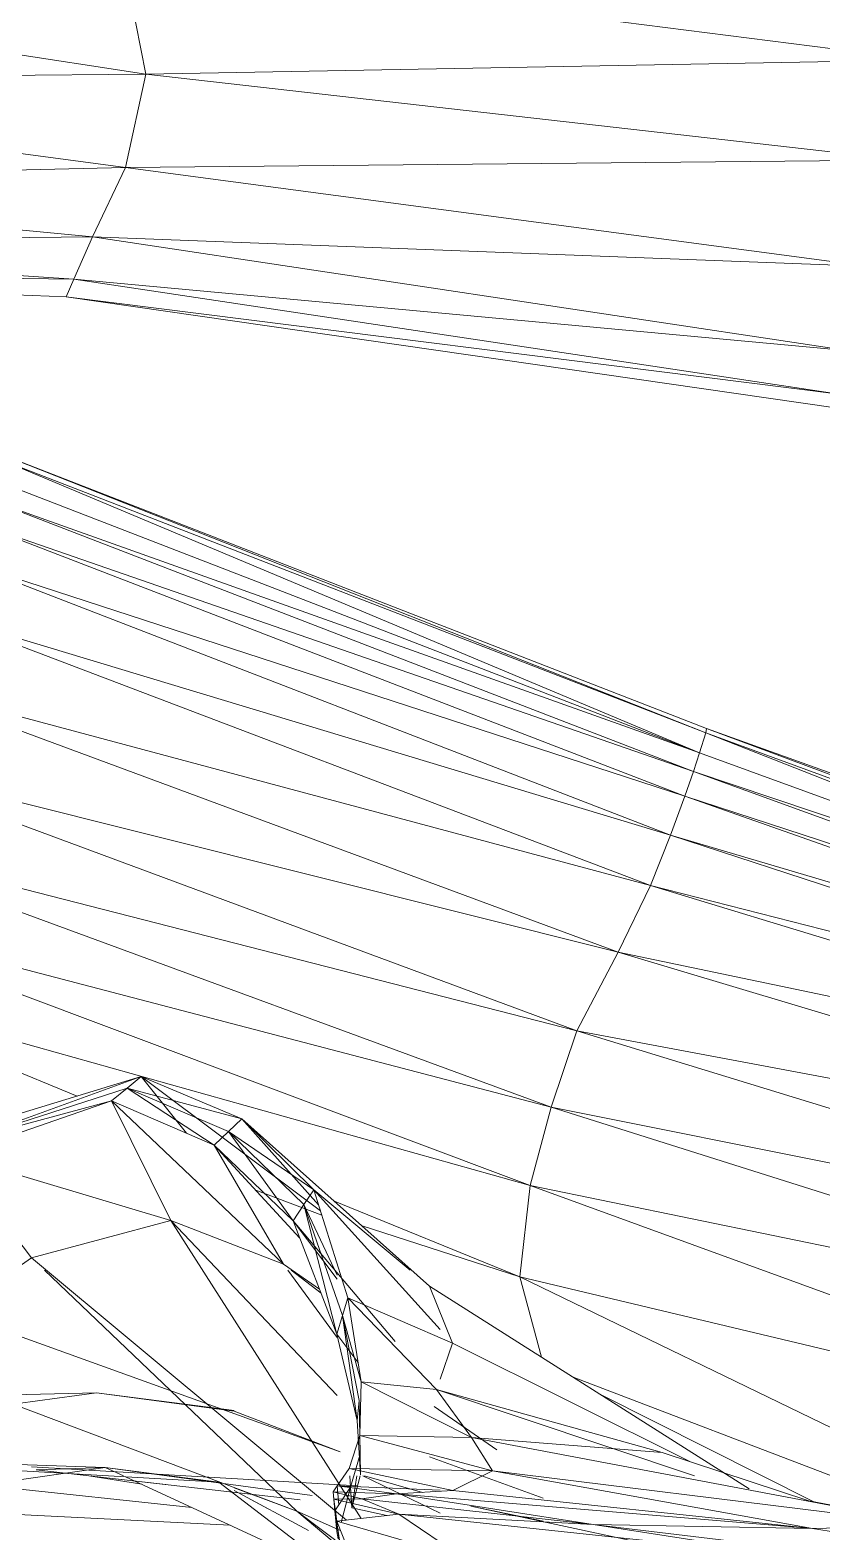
# Model space of a CAD drawing. Header units: millimetres. Extents: x -8546 to 211781, y -3000 to 31870.
# Drawn here: x -4323.3 to -4288.2, y 2756.1 to 2822.7 of the extents above; entities that cross this region are included whole.
import ezdxf

# ---------------------------------------------------------------- set-up
doc = ezdxf.new("R2010")
doc.units = ezdxf.units.MM
doc.layers.add('G-IMPT', color=8, linetype='Continuous', lineweight=9)
doc.layers.add('I-FURN', color=30, linetype='Continuous', lineweight=9)

# ---------------------------------------------------------------- blocks, each defined once
blk = doc.blocks.new('Artificial banana plant 1500mm - Family 4__C1-728657-Begane grond')
at = {"layer": 'G-IMPT'}
for p, q in [((94.542, 163.821), (93.542, 168.95)), ((94.542, 163.821), (93.542, 168.95)), ((128.952, 164.449), (93.542, 168.95)), ((128.952, 164.449), (93.542, 168.95)), ((94.542, 163.821), (66.942, 168.078)), ((94.542, 163.821), (66.942, 168.078)), ((94.542, 163.821), (128.952, 164.449)), ((94.542, 163.821), (128.952, 164.449)), ((64.782, 163.527), (94.542, 163.821)), ((64.782, 163.527), (94.542, 163.821)), ((93.642, 159.691), (94.542, 163.821)), ((93.642, 159.691), (94.542, 163.821)), ((127.982, 160.022), (94.542, 163.821)), ((127.982, 160.022), (94.542, 163.821)), ((93.642, 159.691), (64.782, 163.527)), ((93.642, 159.691), (64.782, 163.527)), ((93.642, 159.691), (127.982, 160.022)), ((93.642, 159.691), (127.982, 160.022)), ((66.682, 159.009), (93.642, 159.691)), ((66.682, 159.009), (93.642, 159.691)), ((92.172, 156.614), (93.642, 159.691)), ((92.172, 156.614), (93.642, 159.691)), ((126.682, 155.292), (93.642, 159.691)), ((126.682, 155.292), (93.642, 159.691)), ((92.172, 156.614), (66.682, 159.009)), ((92.172, 156.614), (66.682, 159.009)), ((66.732, 156.378), (92.172, 156.614)), ((66.732, 156.378), (92.172, 156.614)), ((91.352, 154.734), (92.172, 156.614)), ((91.352, 154.734), (92.172, 156.614)), ((125.732, 151.559), (92.172, 156.614)), ((125.732, 151.559), (92.172, 156.614)), ((92.172, 156.614), (126.682, 155.292)), ((92.172, 156.614), (126.682, 155.292)), ((91.352, 154.734), (66.732, 156.378)), ((91.352, 154.734), (66.732, 156.378)), ((91.012, 153.95), (63.212, 155.075)), ((91.012, 153.95), (63.212, 155.075)), ((63.212, 155.075), (91.352, 154.734)), ((63.212, 155.075), (91.352, 154.734)), ((91.012, 153.95), (91.352, 154.734)), ((91.012, 153.95), (91.352, 154.734)), ((125.272, 149.639), (91.352, 154.734)), ((125.272, 149.639), (91.352, 154.734)), ((91.352, 154.734), (125.732, 151.559)), ((91.352, 154.734), (125.732, 151.559)), ((125.112, 149.029), (91.012, 153.95)), ((125.112, 149.029), (91.012, 153.95)), ((91.012, 153.95), (125.272, 149.639)), ((91.012, 153.95), (125.272, 149.639)), ((119.392, 134.824), (88.022, 147.003)), ((119.392, 134.824), (88.022, 147.003)), ((119.362, 134.627), (88.022, 147.003)), ((119.362, 134.627), (88.022, 147.003)), ((119.362, 134.627), (88.132, 146.728)), ((119.362, 134.627), (88.132, 146.728)), ((119.082, 133.74), (88.132, 146.728)), ((119.082, 133.74), (88.132, 146.728)), ((87.882, 145.806), (119.082, 133.74)), ((119.082, 133.74), (87.882, 145.806)), ((87.642, 144.949), (119.082, 133.74)), ((87.642, 144.949), (119.082, 133.74)), ((87.642, 144.949), (118.822, 132.917)), ((87.642, 144.949), (118.822, 132.917)), ((118.822, 132.917), (87.152, 143.882)), ((118.822, 132.917), (87.152, 143.882)), ((87.152, 143.882), (118.432, 131.819)), ((87.152, 143.882), (118.432, 131.819)), ((118.432, 131.819), (86.202, 142.31)), ((118.432, 131.819), (86.202, 142.31)), ((86.202, 142.31), (117.802, 130.095)), ((86.202, 142.31), (117.802, 130.095)), ((117.802, 130.095), (84.832, 140.051)), ((117.802, 130.095), (84.832, 140.051)), ((84.832, 140.051), (116.912, 127.862)), ((84.832, 140.051), (116.912, 127.862)), ((116.912, 127.862), (82.922, 136.965)), ((116.912, 127.862), (82.922, 136.965)), ((82.922, 136.965), (115.472, 124.914)), ((82.922, 136.965), (115.472, 124.914)), ((119.362, 134.627), (119.082, 133.74)), ((119.362, 134.627), (119.082, 133.74)), ((119.362, 134.627), (119.392, 134.824)), ((119.362, 134.627), (119.392, 134.824)), ((153.472, 122.121), (119.362, 134.627)), ((153.472, 122.121), (119.362, 134.627)), ((152.862, 121.415), (119.362, 134.627)), ((152.862, 121.415), (119.362, 134.627)), ((153.972, 122.388), (119.392, 134.824)), ((153.972, 122.388), (119.392, 134.824)), ((153.472, 122.121), (119.392, 134.824)), ((153.472, 122.121), (119.392, 134.824)), ((115.472, 124.914), (80.962, 133.552)), ((115.472, 124.914), (80.962, 133.552)), ((80.962, 133.552), (113.642, 121.417)), ((80.962, 133.552), (113.642, 121.417)), ((119.082, 133.74), (118.822, 132.917)), ((119.082, 133.74), (118.822, 132.917)), ((119.082, 133.74), (152.862, 121.415)), ((152.862, 121.415), (119.082, 133.74)), ((118.822, 132.917), (118.432, 131.819)), ((118.822, 132.917), (118.432, 131.819)), ((118.822, 132.917), (152.862, 121.415)), ((118.822, 132.917), (152.862, 121.415)), ((118.822, 132.917), (152.302, 120.755)), ((118.822, 132.917), (152.302, 120.755)), ((118.432, 131.819), (117.802, 130.095)), ((118.432, 131.819), (117.802, 130.095)), ((152.302, 120.755), (118.432, 131.819)), ((152.302, 120.755), (118.432, 131.819)), ((118.432, 131.819), (151.852, 120.021)), ((118.432, 131.819), (151.852, 120.021)), ((113.642, 121.417), (79.602, 130.141)), ((113.642, 121.417), (79.602, 130.141)), ((112.512, 118.037), (79.602, 130.141)), ((112.512, 118.037), (79.602, 130.141)), ((117.802, 130.095), (116.912, 127.862)), ((117.802, 130.095), (116.912, 127.862)), ((151.852, 120.021), (117.802, 130.095)), ((151.852, 120.021), (117.802, 130.095)), ((117.802, 130.095), (151.602, 119.018)), ((117.802, 130.095), (151.602, 119.018)), ((116.912, 127.862), (115.472, 124.914)), ((116.912, 127.862), (115.472, 124.914)), ((151.602, 119.018), (116.912, 127.862)), ((151.602, 119.018), (116.912, 127.862)), ((116.912, 127.862), (151.122, 117.437)), ((116.912, 127.862), (151.122, 117.437)), ((111.572, 114.56), (78.812, 126.859)), ((111.572, 114.56), (78.812, 126.859)), ((112.512, 118.037), (78.812, 126.859)), ((112.512, 118.037), (78.812, 126.859)), ((115.472, 124.914), (113.642, 121.417)), ((115.472, 124.914), (113.642, 121.417)), ((151.122, 117.437), (115.472, 124.914)), ((151.122, 117.437), (115.472, 124.914)), ((115.472, 124.914), (149.822, 114.621)), ((115.472, 124.914), (149.822, 114.621)), ((91.501, 118.531), (78.412, 123.879)), ((91.501, 118.531), (78.412, 123.879)), ((111.572, 114.56), (78.412, 123.879)), ((111.572, 114.56), (78.412, 123.879)), ((113.642, 121.417), (112.512, 118.037)), ((113.642, 121.417), (112.512, 118.037)), ((149.822, 114.621), (113.642, 121.417)), ((149.822, 114.621), (113.642, 121.417)), ((147.782, 110.976), (113.642, 121.417)), ((147.782, 110.976), (113.642, 121.417)), ((86.542, 116.565), (94.332, 119.39)), ((86.542, 116.565), (94.332, 119.39)), ((87.022, 117.173), (94.332, 119.39)), ((87.022, 117.173), (94.332, 119.39)), ((94.332, 119.39), (93.712, 118.878)), ((94.332, 119.39), (93.712, 118.878)), ((94.332, 119.39), (98.792, 117.514)), ((94.332, 119.39), (98.792, 117.514)), ((94.332, 119.39), (96.348, 116.881)), ((94.332, 119.39), (96.348, 116.881)), ((94.332, 119.39), (102.284, 113.449)), ((94.332, 119.39), (102.284, 113.449)), ((93.712, 118.878), (86.542, 116.565)), ((86.542, 116.565), (93.712, 118.878)), ((93.712, 118.878), (93.022, 118.316)), ((93.712, 118.878), (93.022, 118.316)), ((98.212, 116.964), (93.712, 118.878)), ((97.572, 116.353), (93.712, 118.878)), ((97.572, 116.353), (93.712, 118.878)), ((93.712, 118.878), (98.212, 116.964)), ((93.712, 118.878), (98.792, 117.514)), ((93.712, 118.878), (98.792, 117.514)), ((93.022, 118.316), (86.012, 115.892)), ((93.022, 118.316), (86.012, 115.892)), ((93.022, 118.316), (86.542, 116.565)), ((93.022, 118.316), (86.542, 116.565)), ((97.572, 116.353), (93.022, 118.316)), ((97.572, 116.353), (93.022, 118.316)), ((93.022, 118.316), (100.642, 111.077)), ((93.022, 118.316), (100.642, 111.077)), ((93.022, 118.316), (95.652, 113.016)), ((93.022, 118.316), (95.652, 113.016)), ((111.572, 114.56), (112.512, 118.037)), ((111.572, 114.56), (112.512, 118.037)), ((147.782, 110.976), (112.512, 118.037)), ((147.782, 110.976), (112.512, 118.037)), ((145.622, 107.576), (112.512, 118.037)), ((145.622, 107.576), (112.512, 118.037)), ((98.792, 117.514), (98.212, 116.964)), ((98.792, 117.514), (98.212, 116.964)), ((98.792, 117.514), (107.112, 110.099)), ((98.792, 117.514), (107.112, 110.099)), ((98.792, 117.514), (101.992, 114.376)), ((98.792, 117.514), (101.992, 114.376)), ((98.792, 117.514), (102.2, 113.715)), ((98.792, 117.514), (102.2, 113.715)), ((98.212, 116.964), (97.572, 116.353)), ((98.212, 116.964), (97.572, 116.353)), ((101.552, 113.717), (98.212, 116.964)), ((101.072, 112.996), (98.212, 116.964)), ((101.072, 112.996), (98.212, 116.964)), ((98.212, 116.964), (101.552, 113.717)), ((98.212, 116.964), (101.992, 114.376)), ((98.212, 116.964), (101.992, 114.376)), ((86.012, 115.892), (95.652, 113.016)), ((86.012, 115.892), (95.652, 113.016)), ((86.012, 115.892), (89.482, 111.362)), ((86.012, 115.892), (89.482, 111.362)), ((101.072, 112.996), (97.572, 116.353)), ((101.072, 112.996), (97.572, 116.353)), ((97.572, 116.353), (101.365, 112.238)), ((97.572, 116.353), (101.365, 112.238)), ((97.572, 116.353), (100.642, 111.077)), ((97.572, 116.353), (100.642, 111.077)), ((111.122, 110.516), (111.572, 114.56)), ((111.122, 110.516), (111.572, 114.56)), ((144.522, 102.571), (111.572, 114.56)), ((144.522, 102.571), (111.572, 114.56)), ((145.622, 107.576), (111.572, 114.56)), ((145.622, 107.576), (111.572, 114.56)), ((99.416, 114.353), (102.346, 113.252)), ((99.416, 114.353), (102.346, 113.252)), ((101.992, 114.376), (101.552, 113.717)), ((101.992, 114.376), (101.552, 113.717)), ((101.992, 114.376), (103.502, 109.58)), ((101.992, 114.376), (103.502, 109.58)), ((101.992, 114.376), (106.258, 110.813)), ((101.992, 114.376), (106.258, 110.813)), ((101.992, 114.376), (107.592, 108.185)), ((101.992, 114.376), (107.592, 108.185)), ((111.122, 110.516), (102.855, 113.893)), ((111.122, 110.516), (102.855, 113.893)), ((101.552, 113.717), (101.072, 112.996)), ((101.552, 113.717), (101.072, 112.996)), ((103.262, 108.81), (101.552, 113.717)), ((103.012, 107.973), (101.552, 113.717)), ((103.012, 107.973), (101.552, 113.717)), ((101.552, 113.717), (103.262, 108.81)), ((101.552, 113.717), (103.029, 110.584)), ((101.552, 113.717), (103.029, 110.584)), ((95.652, 113.016), (89.482, 111.362)), ((95.652, 113.016), (89.482, 111.362)), ((100.642, 111.077), (95.652, 113.016)), ((100.642, 111.077), (95.652, 113.016)), ((95.652, 113.016), (103.029, 105.259)), ((95.652, 113.016), (103.029, 105.259)), ((95.652, 113.016), (104.089, 99.805)), ((95.652, 113.016), (104.089, 99.805)), ((103.012, 107.973), (101.072, 112.996)), ((103.012, 107.973), (101.072, 112.996)), ((101.072, 112.996), (105.592, 107.652)), ((101.072, 112.996), (105.592, 107.652)), ((101.072, 112.996), (103.029, 110.42)), ((101.072, 112.996), (103.029, 110.42)), ((111.122, 110.516), (104.083, 112.799)), ((111.122, 110.516), (104.083, 112.799)), ((89.482, 111.362), (83.132, 106.955)), ((89.482, 111.362), (83.132, 106.955)), ((89.482, 111.362), (103.437, 99.731)), ((89.482, 111.362), (103.437, 99.731)), ((90.056, 110.813), (101.232, 100.138)), ((90.056, 110.813), (101.232, 100.138)), ((102.24, 109.971), (100.642, 111.077)), ((102.24, 109.971), (100.642, 111.077)), ((100.836, 110.813), (103.029, 107.823)), ((100.836, 110.813), (103.029, 107.823)), ((100.985, 110.813), (102.31, 109.79)), ((100.985, 110.813), (102.31, 109.79)), ((137.13, 97.914), (111.122, 110.516)), ((137.13, 97.914), (111.122, 110.516)), ((144.522, 102.571), (111.122, 110.516)), ((144.522, 102.571), (111.122, 110.516)), ((111.122, 110.516), (112.077, 106.955)), ((111.122, 110.516), (112.077, 106.955)), ((107.112, 110.099), (121.283, 101.124)), ((107.112, 110.099), (121.283, 101.124)), ((107.112, 110.099), (108.142, 107.577)), ((107.112, 110.099), (108.142, 107.577)), ((83.892, 109.695), (103.152, 102.768)), ((103.502, 109.58), (103.262, 108.81)), ((103.502, 109.58), (103.262, 108.81)), ((103.502, 109.58), (104.082, 105.859)), ((103.502, 109.58), (104.082, 105.859)), ((103.502, 109.58), (108.142, 107.577)), ((103.502, 109.58), (108.142, 107.577)), ((103.502, 109.58), (107.432, 105.522)), ((103.502, 109.58), (107.432, 105.522)), ((103.262, 108.81), (103.012, 107.973)), ((103.262, 108.81), (103.012, 107.973)), ((104.002, 105.043), (103.262, 108.81)), ((103.912, 104.151), (103.262, 108.81)), ((103.912, 104.151), (103.262, 108.81)), ((103.262, 108.81), (104.002, 105.043)), ((103.262, 108.81), (104.082, 105.859)), ((103.262, 108.81), (104.082, 105.859)), ((103.912, 104.151), (103.012, 107.973)), ((103.912, 104.151), (103.012, 107.973)), ((103.012, 107.973), (103.945, 106.737)), ((103.012, 107.973), (103.945, 106.737)), ((103.012, 107.973), (103.029, 107.96)), ((103.012, 107.973), (103.029, 107.96)), ((108.142, 107.577), (107.592, 105.986)), ((108.142, 107.577), (107.592, 105.986)), ((108.142, 107.577), (118.687, 102.312)), ((108.142, 107.577), (118.687, 102.312)), ((83.132, 106.955), (101.232, 100.138)), ((83.132, 106.955), (101.232, 100.138)), ((104.082, 105.859), (104.032, 103.489)), ((104.082, 105.859), (104.032, 103.489)), ((104.082, 105.859), (107.432, 105.522)), ((104.082, 105.859), (107.432, 105.522)), ((104.082, 105.859), (108.982, 103.391)), ((104.082, 105.859), (108.982, 103.391)), ((132.03, 98.99), (113.479, 106.067)), ((132.03, 98.99), (113.479, 106.067)), ((84.442, 104.315), (92.362, 105.374)), ((88.632, 105.289), (92.362, 105.374)), ((88.632, 105.289), (92.362, 105.374)), ((92.362, 105.374), (98.462, 104.557)), ((92.362, 105.374), (98.465, 104.586)), ((92.362, 105.374), (98.465, 104.586)), ((107.432, 105.522), (118.858, 101.695)), ((107.432, 105.522), (118.858, 101.695)), ((107.432, 105.522), (117.432, 102.724)), ((107.432, 105.522), (117.432, 102.724)), ((107.432, 105.522), (108.982, 103.391)), ((107.432, 105.522), (108.982, 103.391)), ((124.179, 100.524), (114.693, 105.298)), ((124.179, 100.524), (114.693, 105.298)), ((98.462, 104.557), (103.152, 102.768)), ((104.002, 105.043), (103.912, 104.151)), ((104.002, 105.043), (103.912, 104.151)), ((104.042, 102.657), (104.002, 105.043)), ((104.026, 103.489), (104.002, 105.043)), ((104.026, 103.489), (104.002, 105.043)), ((104.002, 105.043), (104.042, 102.657)), ((104.002, 105.043), (104.032, 103.489)), ((104.002, 105.043), (104.032, 103.489)), ((107.322, 104.767), (110.094, 102.853)), ((104.052, 101.746), (103.912, 104.151)), ((104.052, 101.746), (103.912, 104.151)), ((104.032, 103.489), (103.562, 102.028)), ((104.032, 103.489), (103.562, 102.028)), ((104.032, 103.489), (104.042, 102.657)), ((104.032, 103.489), (104.042, 102.657)), ((104.032, 103.489), (108.982, 103.391)), ((104.032, 103.489), (108.982, 103.391)), ((104.032, 103.489), (109.912, 101.914)), ((104.032, 103.489), (109.912, 101.914)), ((108.982, 103.391), (109.912, 101.914)), ((108.982, 103.391), (109.912, 101.914)), ((108.982, 103.391), (117.432, 102.724)), ((108.982, 103.391), (117.432, 102.724)), ((108.982, 103.391), (129.692, 99.483)), ((108.982, 103.391), (129.692, 99.483)), ((77.892, 102.556), (97.782, 101.422)), ((77.892, 102.556), (97.782, 101.422)), ((77.892, 102.556), (92.742, 102.073)), ((77.892, 102.556), (92.742, 102.073)), ((103.612, 101.193), (104.042, 102.657)), ((104.042, 102.657), (103.612, 101.193)), ((104.042, 102.657), (104.052, 101.746)), ((104.042, 102.657), (104.052, 101.746)), ((107.112, 102.544), (112.156, 100.704)), ((117.432, 102.724), (123.932, 100.591)), ((117.432, 102.724), (123.932, 100.591)), ((92.742, 102.073), (85.292, 101.002)), ((92.742, 102.073), (85.292, 101.002)), ((89.482, 102.097), (103.923, 101.248)), ((89.482, 102.097), (103.923, 101.248)), ((92.742, 102.073), (89.682, 101.961)), ((92.742, 102.073), (89.682, 101.961)), ((89.682, 101.961), (101.384, 100.629)), ((97.782, 101.422), (92.742, 102.073)), ((97.782, 101.422), (92.742, 102.073)), ((92.742, 102.073), (93.558, 101.695)), ((92.742, 102.073), (101.908, 100.827)), ((92.742, 102.073), (101.908, 100.827)), ((103.562, 102.028), (103.022, 101.247)), ((103.562, 102.028), (103.022, 101.247)), ((103.562, 102.028), (109.912, 101.914)), ((103.562, 102.028), (109.912, 101.914)), ((103.562, 102.028), (108.152, 101.047)), ((103.562, 102.028), (108.152, 101.047)), ((109.912, 101.914), (108.152, 101.047)), ((109.912, 101.914), (108.152, 101.047)), ((109.912, 101.914), (129.692, 99.483)), ((109.912, 101.914), (129.692, 99.483)), ((109.912, 101.914), (124.092, 99.364)), ((109.912, 101.914), (124.092, 99.364)), ((87.248, 101.283), (96.583, 100.296)), ((87.248, 101.283), (96.583, 100.296)), ((92.013, 101.695), (94.367, 101.321)), ((92.013, 101.695), (94.367, 101.321)), ((92.015, 101.695), (95.432, 101.306)), ((93.636, 101.659), (103.197, 97.238)), ((93.636, 101.659), (103.296, 97.192)), ((97.782, 101.422), (103.697, 96.884)), ((97.782, 101.422), (103.697, 96.884)), ((103.022, 101.247), (102.842, 100.981)), ((103.022, 101.247), (102.842, 100.981)), ((103.612, 101.193), (103.022, 101.247)), ((103.612, 101.193), (103.022, 101.247)), ((103.022, 101.247), (103.092, 100.408)), ((103.022, 101.247), (103.092, 100.408)), ((103.022, 101.247), (107.592, 101.069)), ((103.022, 101.247), (107.592, 101.069)), ((103.022, 101.247), (105.652, 100.894)), ((103.022, 101.247), (105.652, 100.894)), ((103.092, 100.408), (103.612, 101.193)), ((103.612, 101.193), (103.092, 100.408)), ((103.207, 99.627), (103.612, 101.193)), ((103.207, 99.627), (103.612, 101.193)), ((103.582, 101.695), (103.612, 101.193)), ((103.582, 101.695), (103.612, 101.193)), ((103.612, 101.193), (103.672, 100.275)), ((103.612, 101.193), (103.672, 100.275)), ((103.672, 100.275), (103.892, 101.695)), ((103.672, 100.275), (103.892, 101.695)), ((103.672, 100.275), (104.039, 101.695)), ((103.672, 100.275), (104.039, 101.695)), ((104.159, 101.695), (107.592, 100.049)), ((104.159, 101.695), (107.592, 100.049)), ((104.233, 101.695), (106.803, 100.965)), ((104.233, 101.695), (106.803, 100.965)), ((101.232, 100.138), (98.465, 101.168)), ((101.232, 100.138), (98.465, 101.168)), ((98.465, 101.051), (101.749, 99.268)), ((98.465, 101.051), (99.966, 100.236)), ((102.842, 100.981), (102.922, 100.143)), ((102.842, 100.981), (102.922, 100.143)), ((102.842, 100.981), (102.882, 100.657)), ((102.842, 100.981), (102.882, 100.657)), ((102.842, 100.981), (105.652, 100.894)), ((102.842, 100.981), (105.652, 100.894)), ((102.842, 100.981), (104.122, 100.681)), ((102.842, 100.981), (104.122, 100.681)), ((102.882, 100.657), (104.122, 100.681)), ((102.882, 100.657), (104.122, 100.681)), ((102.882, 100.657), (102.972, 99.817)), ((102.882, 100.657), (102.972, 99.817)), ((102.882, 100.657), (103.012, 99.683)), ((102.882, 100.657), (103.012, 99.683)), ((102.882, 100.657), (105.762, 99.993)), ((102.882, 100.657), (105.762, 99.993)), ((105.652, 100.894), (104.122, 100.681)), ((105.652, 100.894), (104.122, 100.681)), ((104.122, 100.681), (105.762, 99.993)), ((104.122, 100.681), (105.762, 99.993)), ((104.122, 100.681), (114.372, 99.535)), ((104.122, 100.681), (114.372, 99.535)), ((108.152, 101.047), (105.652, 100.894)), ((108.152, 101.047), (105.652, 100.894)), ((105.652, 100.894), (124.092, 99.364)), ((105.652, 100.894), (124.092, 99.364)), ((105.652, 100.894), (114.372, 99.535)), ((105.652, 100.894), (114.372, 99.535)), ((108.152, 101.047), (124.092, 99.364)), ((108.152, 101.047), (124.092, 99.364)), ((123.932, 100.591), (129.692, 99.483)), ((123.932, 100.591), (129.692, 99.483)), ((82.742, 100.289), (98.283, 99.51)), ((82.742, 100.289), (98.283, 99.51)), ((103.174, 99.27), (101.232, 100.138)), ((103.174, 99.27), (101.232, 100.138)), ((101.232, 100.138), (103.51, 98.415)), ((101.232, 100.138), (103.51, 98.415)), ((101.232, 100.138), (103.624, 98.126)), ((101.232, 100.138), (103.624, 98.126)), ((102.922, 100.143), (103.092, 100.408)), ((103.092, 100.408), (102.922, 100.143)), ((102.972, 99.817), (102.922, 100.143)), ((102.922, 100.143), (103.002, 99.225)), ((102.922, 100.143), (103.002, 99.225)), ((102.922, 100.143), (102.972, 99.817)), ((103.012, 99.683), (105.762, 99.993)), ((103.012, 99.683), (105.762, 99.993)), ((103.672, 100.275), (105.222, 99.933)), ((103.672, 100.275), (105.222, 99.933)), ((105.762, 99.993), (108.642, 98.051)), ((105.762, 99.993), (108.642, 98.051)), ((105.762, 99.993), (114.372, 99.535)), ((105.762, 99.993), (114.372, 99.535)), ((105.762, 99.993), (123.882, 98.058)), ((105.762, 99.993), (123.882, 98.058)), ((108.952, 100.354), (112.156, 99.692)), ((108.952, 100.354), (112.156, 99.692)), ((108.952, 100.354), (123.652, 97.201)), ((108.952, 100.354), (123.652, 97.201)), ((103.122, 98.843), (102.972, 99.817)), ((103.242, 97.925), (102.972, 99.817)), ((103.242, 97.925), (102.972, 99.817)), ((102.972, 99.817), (103.122, 98.843)), ((103.072, 98.898), (103.002, 99.225)), ((103.072, 98.898), (103.002, 99.225)), ((103.012, 99.683), (103.822, 97.622)), ((103.012, 99.683), (103.822, 97.622)), ((103.012, 99.683), (107.592, 98.355)), ((103.012, 99.683), (107.592, 98.355)), ((124.092, 99.364), (114.372, 99.535)), ((124.092, 99.364), (114.372, 99.535)), ((114.372, 99.535), (123.882, 98.058)), ((114.372, 99.535), (123.882, 98.058)), ((114.372, 99.535), (149.442, 95.317)), ((114.372, 99.535), (149.442, 95.317)), ((129.692, 99.483), (124.092, 99.364)), ((129.692, 99.483), (124.092, 99.364)), ((124.092, 99.364), (149.442, 95.317)), ((124.092, 99.364), (149.442, 95.317))]:
    blk.add_line(p, q, dxfattribs=at)
blk = doc.blocks.new('Artificial banana plant 1500mm - Family 4__C2-728658-Begane grond')
blk.add_blockref('Artificial banana plant 1500mm - Family 4__C1-728657-Begane grond', (0, 0))
blk = doc.blocks.new('Artificial banana plant 1500mm - Family 4-728656-Begane grond')
blk.add_blockref('Artificial banana plant 1500mm - Family 4__C2-728658-Begane grond', (0, 0))
blk = doc.blocks.new('Artificial banana plant 1500mm - Ny märkning-728662-Begane grond')
blk.add_blockref('Artificial banana plant 1500mm - Family 4-728656-Begane grond', (0, 0))

msp = doc.modelspace()

# ---------------------------------------------------------------- block references
at = {"layer": 'I-FURN'}
msp.add_blockref('Artificial banana plant 1500mm - Ny märkning-728662-Begane grond', (-4412.758, 2656.875), dxfattribs=at)

doc.saveas('drawing.dxf')
